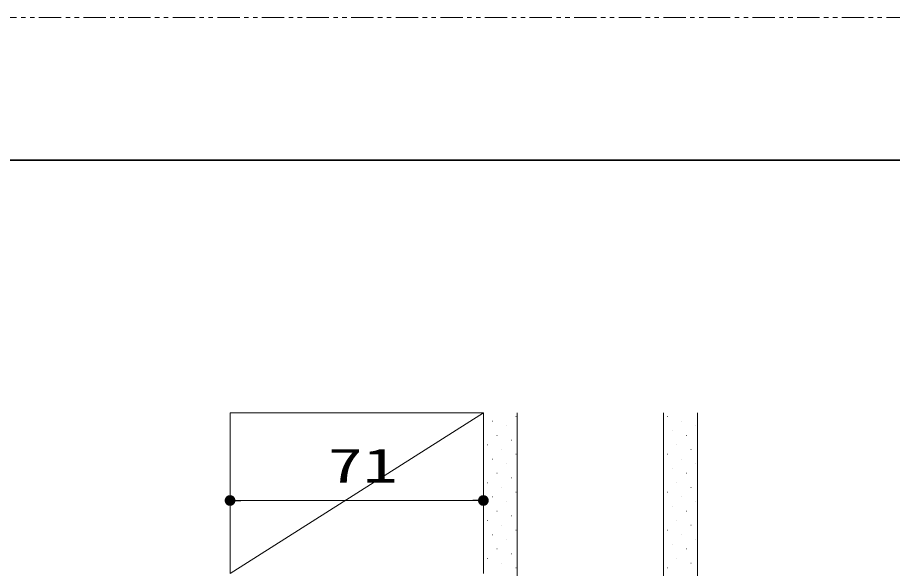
# Model space of a CAD drawing. Units: millimetres, scale not verified. Extents: x -1306 to 1306, y -607 to 607.
# Drawn here: x -587.7 to -342.5, y 439.7 to 594 of the extents above; entities that cross this region are included whole.
import ezdxf
from ezdxf.enums import TextEntityAlignment as Align

# ---------------------------------------------------------------- set-up
doc = ezdxf.new("R2010")
doc.units = ezdxf.units.MM
doc.header["$LTSCALE"] = 5
doc.header["$PDMODE"] = 32
doc.header["$PDSIZE"] = 2.5
doc.linetypes.add('USER1', pattern=[2.5, 1.25, -0.25, 0.25, -0.25, 0.25, -0.25])
for name, color, linetype, lineweight in [('0-1_線(黄)', 2, 'Continuous', 15), ('0-3_陰線', 4, 'USER1', 9), ('1-1_寸法線', 3, 'Continuous', 13), ('1-2_ハッチング', 6, 'Continuous', 9), ('1-4_DEFPOINTS', 7, 'Continuous', 5), ('1-5_0', 3, 'Continuous', 25), ('1-7_図面枠', 7, 'Continuous', 35)]:
    doc.layers.add(name, color=color, linetype=linetype, lineweight=lineweight)
doc.styles.add('ＭＳ ゴシック', font='')
doc.styles.get('ＭＳ ゴシック').set_extended_font_data('MS Gothic')

# ---------------------------------------------------------------- blocks, each defined once
blk = doc.blocks.new('_DOT')
at = {"layer": '1-5_0'}
blk.add_line((-2.5, 0), (-5, 0), dxfattribs=at)
for points in [[(0, 0), (-2.5, 0), (-2.48, 0.313)], [(0, 0), (-2.48, -0.313), (-2.5, 0)], [(0, 0), (-2.48, 0.313), (-2.421, 0.622)], [(0, 0), (-2.421, -0.622), (-2.48, -0.313)], [(0, 0), (-2.421, 0.622), (-2.324, 0.92)], [(0, 0), (-2.324, -0.92), (-2.421, -0.622)], [(0, 0), (-2.324, 0.92), (-2.191, 1.204)], [(0, 0), (-2.191, -1.204), (-2.324, -0.92)], [(0, 0), (-2.191, 1.204), (-2.023, 1.469)], [(0, 0), (-2.023, -1.469), (-2.191, -1.204)], [(0, 0), (-2.023, 1.469), (-1.822, 1.711)], [(0, 0), (-1.822, -1.711), (-2.023, -1.469)], [(0, 0), (-1.822, 1.711), (-1.594, 1.926)], [(0, 0), (-1.594, -1.926), (-1.822, -1.711)], [(0, 0), (-1.594, 1.926), (-1.34, 2.111)], [(0, 0), (-1.34, -2.111), (-1.594, -1.926)], [(0, 0), (-1.34, 2.111), (-1.064, 2.262)], [(0, 0), (-1.064, -2.262), (-1.34, -2.111)], [(0, 0), (-1.064, 2.262), (-0.773, 2.378)], [(0, 0), (-0.773, -2.378), (-1.064, -2.262)], [(0, 0), (-0.773, 2.378), (-0.468, 2.456)], [(0, 0), (-0.468, -2.456), (-0.773, -2.378)], [(0, 0), (-0.468, 2.456), (-0.157, 2.495)], [(0, 0), (-0.157, -2.495), (-0.468, -2.456)], [(0, 0), (-0.157, 2.495), (0.157, 2.495)], [(0, 0), (0.157, -2.495), (-0.157, -2.495)], [(0, 0), (0.157, 2.495), (0.468, 2.456)], [(0, 0), (0.468, 2.456), (0.773, 2.378)], [(0, 0), (0.773, 2.378), (1.064, 2.262)], [(0, 0), (1.064, 2.262), (1.34, 2.111)], [(0, 0), (1.34, 2.111), (1.594, 1.926)], [(0, 0), (1.594, 1.926), (1.822, 1.711)], [(0, 0), (1.822, 1.711), (2.023, 1.469)], [(0, 0), (2.023, 1.469), (2.191, 1.204)], [(0, 0), (2.191, 1.204), (2.324, 0.92)], [(0, 0), (2.324, 0.92), (2.421, 0.622)], [(0, 0), (2.421, 0.622), (2.48, 0.313)], [(0, 0), (2.48, 0.313), (2.5, 0)], [(0, 0), (0.468, -2.456), (0.157, -2.495)], [(0, 0), (0.773, -2.378), (0.468, -2.456)], [(0, 0), (1.064, -2.262), (0.773, -2.378)], [(0, 0), (1.34, -2.111), (1.064, -2.262)], [(0, 0), (1.594, -1.926), (1.34, -2.111)], [(0, 0), (1.822, -1.711), (1.594, -1.926)], [(0, 0), (2.023, -1.469), (1.822, -1.711)], [(0, 0), (2.191, -1.204), (2.023, -1.469)], [(0, 0), (2.324, -0.92), (2.191, -1.204)], [(0, 0), (2.421, -0.622), (2.324, -0.92)], [(0, 0), (2.48, -0.313), (2.421, -0.622)], [(0, 0), (2.5, 0), (2.48, -0.313)]]:
    blk.add_solid(points, dxfattribs=at)

msp = doc.modelspace()

# ---------------------------------------------------------------- linework, layer by layer
at = {"layer": '0-1_線(黄)'}
for p, q in [((-528.164, 483.26), (-528.164, 438.26)), ((-528.164, 438.26), (-457.163, 483.26)), ((-528.164, 483.26), (-457.163, 483.26)), ((-457.163, 438.304), (-457.163, 483.26)), ((-447.663, 355.258), (-447.663, 483.26)), ((-406.663, 355.258), (-406.663, 483.26)), ((-397.163, 345.758), (-397.163, 483.26))]:
    msp.add_line(p, q, dxfattribs=at)
at = {"layer": '0-3_陰線'}
msp.add_line((387.036, 594), (-1292.964, 594), dxfattribs=at)
at = {"layer": '1-1_寸法線'}
for p, q in [((-528.164, 446.26), (-528.164, 462.716)), ((-457.164, 446.26), (-457.164, 462.716)), ((-525.164, 458.716), (-460.164, 458.716))]:
    msp.add_line(p, q, dxfattribs=at)
at = {"layer": '1-2_ハッチング'}
for p, q in [((-454.678, 480.932), (-454.628, 480.932)), ((-448.049, 482.258), (-447.999, 482.258)), ((-405.622, 482.258), (-405.572, 482.258)), ((-401.645, 480.932), (-401.595, 480.932)), ((-450.7, 479.607), (-450.65, 479.607)), ((-404.296, 478.281), (-404.246, 478.281)), ((-397.667, 479.607), (-397.617, 479.607)), ((-453.352, 476.955), (-453.302, 476.955)), ((-400.319, 476.955), (-400.269, 476.955)), ((-456.004, 474.303), (-455.954, 474.303)), ((-449.374, 475.629), (-449.324, 475.629)), ((-402.971, 474.303), (-402.921, 474.303)), ((-452.026, 472.977), (-451.976, 472.977)), ((-448.049, 471.652), (-447.999, 471.652)), ((-405.622, 471.652), (-405.572, 471.652)), ((-398.993, 472.977), (-398.943, 472.977)), ((-454.678, 470.326), (-454.628, 470.326)), ((-450.7, 469), (-450.65, 469)), ((-401.645, 470.326), (-401.595, 470.326)), ((-397.667, 469), (-397.617, 469)), ((-453.352, 466.348), (-453.302, 466.348)), ((-404.296, 467.674), (-404.246, 467.674)), ((-400.319, 466.348), (-400.269, 466.348)), ((-456.004, 463.697), (-455.954, 463.697)), ((-449.374, 465.023), (-449.324, 465.023)), ((-402.971, 463.697), (-402.921, 463.697)), ((-452.026, 462.371), (-451.976, 462.371)), ((-448.049, 461.045), (-447.999, 461.045)), ((-405.622, 461.045), (-405.572, 461.045)), ((-398.993, 462.371), (-398.943, 462.371)), ((-454.678, 459.719), (-454.628, 459.719)), ((-401.645, 459.719), (-401.595, 459.719)), ((-450.7, 458.393), (-450.65, 458.393)), ((-404.296, 457.068), (-404.246, 457.068)), ((-397.667, 458.393), (-397.617, 458.393)), ((-453.352, 455.742), (-453.302, 455.742)), ((-449.374, 454.416), (-449.324, 454.416)), ((-400.319, 455.742), (-400.269, 455.742)), ((-456.004, 453.09), (-455.954, 453.09)), ((-452.026, 451.764), (-451.976, 451.764)), ((-402.971, 453.09), (-402.921, 453.09)), ((-398.993, 451.764), (-398.943, 451.764)), ((-454.678, 449.113), (-454.628, 449.113)), ((-448.049, 450.438), (-447.999, 450.438)), ((-405.622, 450.438), (-405.572, 450.438)), ((-401.645, 449.113), (-401.595, 449.113)), ((-450.7, 447.787), (-450.65, 447.787)), ((-404.296, 446.461), (-404.246, 446.461)), ((-397.667, 447.787), (-397.617, 447.787)), ((-453.352, 445.135), (-453.302, 445.135)), ((-400.319, 445.135), (-400.269, 445.135)), ((-456.004, 442.483), (-455.954, 442.483)), ((-449.374, 443.809), (-449.324, 443.809)), ((-402.971, 442.483), (-402.921, 442.483)), ((-452.026, 441.158), (-451.976, 441.158)), ((-448.049, 439.832), (-447.999, 439.832)), ((-405.622, 439.832), (-405.572, 439.832)), ((-398.993, 441.158), (-398.943, 441.158))]:
    msp.add_line(p, q, dxfattribs=at)
at = {"layer": '1-4_DEFPOINTS'}
msp.add_point((-457.164, 458.716), dxfattribs=at)
at = {"layer": '1-7_図面枠'}
msp.add_lwpolyline([(-1252.964, -554), (347.036, -554), (347.036, 554), (-1252.964, 554)], close=True, dxfattribs=at)

# ---------------------------------------------------------------- block references
at = {"layer": '1-1_寸法線', "xscale": 0.6, "yscale": 0.6, "rotation": 180}
msp.add_blockref('_DOT', (-528.164, 458.716), dxfattribs=at)
at = {"layer": '1-1_寸法線', "xscale": 0.6, "yscale": 0.6}
msp.add_blockref('_DOT', (-457.164, 458.716), dxfattribs=at)

# ---------------------------------------------------------------- texts
at = {"layer": '1-1_寸法線', "style": 'ＭＳ ゴシック', "width": 1.5}
msp.add_text('71', height=9.604, dxfattribs=at).set_placement((-500.76, 460.866), align=Align.BOTTOM_LEFT)

doc.saveas('drawing.dxf')
